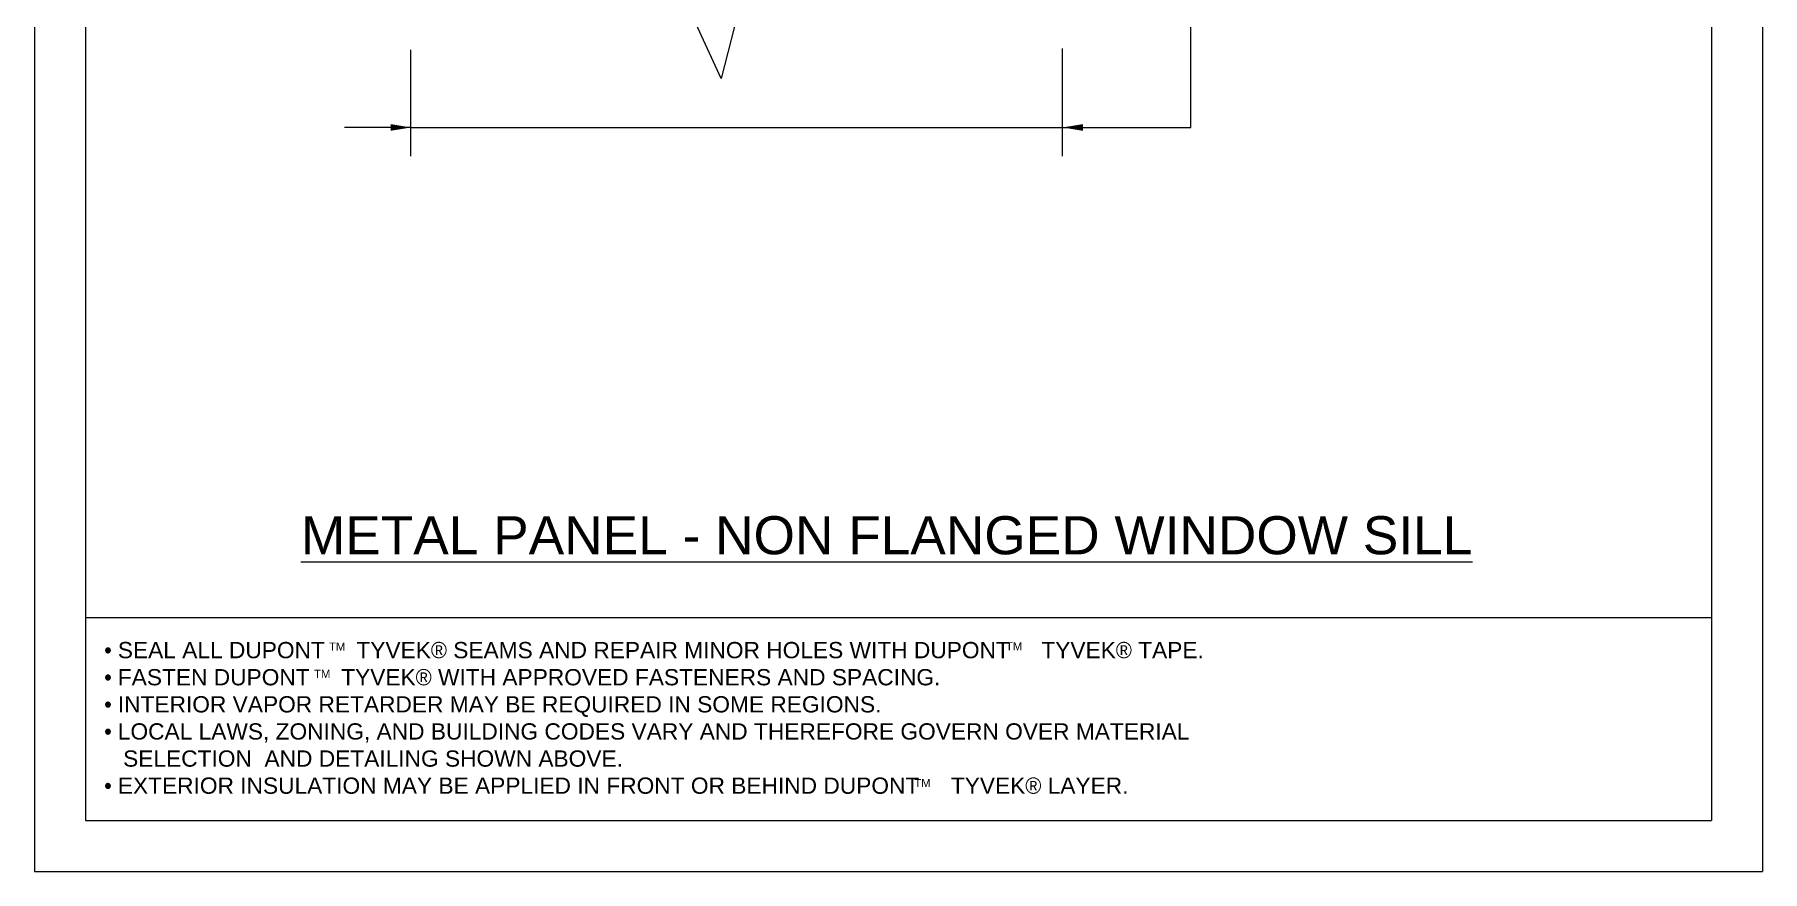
# Model space of a CAD drawing. Extents: x -129 to 26, y 0 to 100.
# Drawn here: x 0 to 25.5, y 0 to 12.35 of the extents above; entities that cross this region are included whole.
import ezdxf

# ---------------------------------------------------------------- set-up
doc = ezdxf.new("R2010")
doc.units = 0
doc.header["$LTSCALE"] = 1.5
doc.header["$MEASUREMENT"] = 0
doc.layers.get('DEFPOINTS').update_dxf_attribs({"linetype": 'CONTINUOUS'})
for name, color, linetype in [('8X11-TTB$0$B', 7, 'CONTINUOUS'), ('STRUCTURE', 252, 'CONTINUOUS'), ('TEXT', 7, 'CONTINUOUS')]:
    doc.layers.add(name, color=color, linetype=linetype)
doc.styles.add('DETAILS', font='sanss___.ttf', dxfattribs={"height": 1})
doc.dimstyles.new('TYVEKDETAILS', dxfattribs={"dimscale": 6, "dimtxt": 1.5, "dimasz": 0.1, "dimexe": 0.75, "dimexo": 0.75, "dimgap": 0.75, "dimtad": 0, "dimtih": 1, "dimtoh": 1, "dimdec": 4, "dimzin": 0, "dimtxsty": 'DETAILS', "dimcen": 0.0625, "dimazin": 3, "dimtfac": 1, "dimtdec": 4, "dimtofl": 0, "dimtmove": 0, "dimatfit": 3, "dimtolj": 1, "dimtzin": 0})

msp = doc.modelspace()

# ---------------------------------------------------------------- linework, layer by layer
at = {"layer": '8X11-TTB$0$B', "color": 7}
for p, q in [((0.7499999999999893, 32.25), (0.75, 0.7499999999999964)), ((24.75, 32.25000000000001), (24.75, 0.7499999999999964)), ((0.75, 3.749999999999996), (24.75, 3.749999999999996)), ((0.75, 0.7499999999999964), (24.75, 0.7499999999999964))]:
    msp.add_line(p, q, dxfattribs=at)
at = {"layer": 'DEFPOINTS'}
for p, q in [((-5.329070518200751e-15, 33), (0, -3.552713678800501e-15)), ((25.5, 33), (25.5, -3.552713678800501e-15)), ((0, -3.552713678800501e-15), (25.5, -3.552713678800501e-15))]:
    msp.add_line(p, q, dxfattribs=at)
at = {"layer": 'STRUCTURE', "elevation": 2.979996827461446e-09}
msp.add_lwpolyline([(16.20106639152011, 12.57767129761115), (10.97283953634996, 12.57767555495784), (10.57755115099988, 13.43433344688489), (10.13371625149463, 11.70387312558876), (9.730679982436099, 12.57767186018742), (4.983755139539026, 12.57767186018745)], dxfattribs=at)
at = {"layer": 'TEXT'}
for p, q in [((17.06365315964622, 10.97932502796539, -5.960023454891169e-09), (17.06365315964622, 15.71538201484771, -2.234997620596085e-09)), ((5.554275887122158, 10.55373773591977, 2.979996827461446e-09), (5.554275887122129, 12.122946646245, 2.979996827461446e-09)), ((15.1724358717779, 10.55373773591976, 3.819123300102639e-09), (15.17243587177787, 12.14302449149651, 3.819123300102639e-09)), ((5.554275887122158, 10.97932420743511, 2.979996827461446e-09), (17.06365315964622, 10.97932420743509))]:
    msp.add_line(p, q, dxfattribs=at)

# ---------------------------------------------------------------- texts
at = {"layer": 'TEXT', "attachment_point": 1, "style": 'DETAILS'}
for s, insert, char_height, width in [('{\\LMETAL PANEL - NON FLANGED WINDOW SILL}', (3.930263994365959, 5.242646311591988), 0.5625, 17.41139017624311), ('{\\fSymbol|b0|i0|c2|p18;· }SEAL ALL DUPONT     TYVEK{\\fSymbol|b0|i0|c2|p18;â} SEAMS AND REPAIR MINOR HOLES WITH DUPONT     TYVEK{\\fSymbol|b0|i0|c2|p18;â} TAPE.\\P{\\fSymbol|b0|i0|c2|p18;· }FASTEN DUPONT     TYVEK{\\fSymbol|b0|i0|c2|p18;â} WITH APPROVED FASTENERS AND SPACING.\\P{\\fSymbol|b0|i0|c2|p18;· }INTERIOR VAPOR RETARDER MAY BE REQUIRED IN SOME REGIONS.\\P{\\fSymbol|b0|i0|c2|p18;· }LOCAL LAWS, ZONING, AND BUILDING CODES VARY AND THEREFORE GOVERN OVER MATERIAL \\P   SELECTION  AND DETAILING SHOWN ABOVE.\\P{\\fSymbol|b0|i0|c2|p18;· }EXTERIOR INSULATION MAY BE APPLIED IN FRONT OR BEHIND DUPONT     TYVEK{\\fSymbol|b0|i0|c2|p18;â} LAYER.', (1.027317918761948, 3.386548770354997), 0.24, 17.82013596927513), ('TM', (4.344773299482402, 3.378448044389867), 0.12, 8.310000000000002), ('TM', (14.33469141423441, 3.382851523352949), 0.12, 8.310000000000002), ('TM', (4.124150968053737, 2.976885021724172), 0.12, 8.310000000000002), ('TM', (12.98285850313958, 1.364580890649247), 0.12, 8.310000000000002)]:
    msp.add_mtext(s, dxfattribs=dict(at, insert=insert, char_height=char_height, width=width))

# ---------------------------------------------------------------- leaders
at = {"layer": 'TEXT'}
for points in [[(5.554275887122158, 10.97932420743511, 2.979996827461446e-09), (4.576225182255753, 10.97932420743511, 2.979996827461446e-09)], [(15.17243587177788, 10.9793242074351, 6.054120920698724e-09), (16.03502263990398, 10.97932502796539, 6.054120920698724e-09)]]:
    msp.add_leader(points, dimstyle='TYVEKDETAILS', override={"dimscale": 3, "dimfxl": 3}, dxfattribs=at)

doc.saveas('drawing.dxf')
